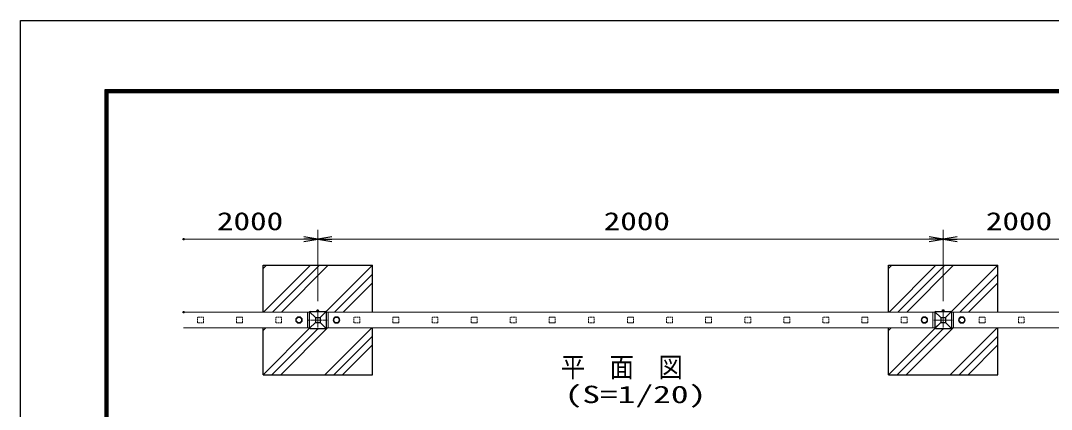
# Model space of a CAD drawing. Units: millimetres, scale not verified. Extents: x -4200 to 4200, y -2970 to 2970.
# Drawn here: x -4200 to -903, y 1728 to 2970 of the extents above; entities that cross this region are included whole.
import ezdxf
from ezdxf.enums import TextEntityAlignment as Align

# ---------------------------------------------------------------- set-up
doc = ezdxf.new("R2010")
doc.units = ezdxf.units.MM
doc.header["$LTSCALE"] = 10
doc.header["$PDMODE"] = 32
doc.header["$PDSIZE"] = 5
doc.linetypes.add('USER1', pattern=[0.375, 0.25, -0.125])
doc.linetypes.add('USER2', pattern=[1.125, 0.75, -0.125, 0.125, -0.125])
for name, color, linetype, lineweight in [('0-0_D-STR-TXT', 7, 'Continuous', 25), ('0-3_D-STR2', 7, 'Continuous', 13), ('0-4_D-STR3', 3, 'Continuous', 13), ('0-5_D-STR1', 1, 'Continuous', 25), ('0-6_D-BMK', 2, 'USER2', 13), ('0-7_D-STR-DIM', 7, 'Continuous', 13), ('0-8_0', 7, 'Continuous', 25), ('0-A_D-STR4', 7, 'Continuous', 25), ('0-D_D-TTL', 7, 'Continuous', 25)]:
    doc.layers.add(name, color=color, linetype=linetype, lineweight=lineweight)
doc.layers.add('0-9_Defpoints', color=8, linetype='Continuous')
doc.styles.add('ＭＳ ゴシック', font='')
doc.styles.get('ＭＳ ゴシック').set_extended_font_data('MS Gothic')

# ---------------------------------------------------------------- blocks, each defined once
blk = doc.blocks.new('DARROWS')
at = {"layer": '0-8_0'}
blk.add_line((0, 0), (-9.991, 0), dxfattribs=at)
blk.add_lwpolyline([(-10, -1.667), (0, 0), (-10, 1.667)], dxfattribs=at)

msp = doc.modelspace()

# ---------------------------------------------------------------- linework, layer by layer
at = {"layer": '0-3_D-STR2', "linetype": 'USER1'}
for p, q in [((-3614.93, 2023.16), (-3633.93, 2023.16)), ((-3633.93, 2004.16), (-3633.93, 2023.16)), ((-3614.93, 2004.16), (-3614.93, 2023.16)), ((-3489.93, 2023.16), (-3508.93, 2023.16)), ((-3508.93, 2004.16), (-3508.93, 2023.16)), ((-3489.93, 2004.16), (-3489.93, 2023.16)), ((-3364.93, 2023.16), (-3383.93, 2023.16)), ((-3383.93, 2004.16), (-3383.93, 2023.16)), ((-3364.93, 2004.16), (-3364.93, 2023.16)), ((-3114.93, 2023.16), (-3133.93, 2023.16)), ((-3133.93, 2004.16), (-3133.93, 2023.16)), ((-3114.93, 2004.16), (-3114.93, 2023.16)), ((-2989.93, 2023.16), (-3008.93, 2023.16)), ((-3008.93, 2004.16), (-3008.93, 2023.16)), ((-2989.93, 2004.16), (-2989.93, 2023.16)), ((-2864.93, 2023.16), (-2883.93, 2023.16)), ((-2883.93, 2004.16), (-2883.93, 2023.16)), ((-2864.93, 2004.16), (-2864.93, 2023.16)), ((-2739.93, 2023.16), (-2758.93, 2023.16)), ((-2758.93, 2004.16), (-2758.93, 2023.16)), ((-2739.93, 2004.16), (-2739.93, 2023.16)), ((-2614.93, 2023.16), (-2633.93, 2023.16)), ((-2633.93, 2004.16), (-2633.93, 2023.16)), ((-2614.93, 2004.16), (-2614.93, 2023.16)), ((-2489.93, 2023.16), (-2508.93, 2023.16)), ((-2508.93, 2004.16), (-2508.93, 2023.16)), ((-2489.93, 2004.16), (-2489.93, 2023.16)), ((-2364.93, 2023.16), (-2383.93, 2023.16)), ((-2383.93, 2004.16), (-2383.93, 2023.16)), ((-2364.93, 2004.16), (-2364.93, 2023.16)), ((-2239.93, 2023.16), (-2258.93, 2023.16)), ((-2258.93, 2004.16), (-2258.93, 2023.16)), ((-2239.93, 2004.16), (-2239.93, 2023.16)), ((-2114.93, 2023.16), (-2133.93, 2023.16)), ((-2133.93, 2004.16), (-2133.93, 2023.16)), ((-2114.93, 2004.16), (-2114.93, 2023.16)), ((-1989.93, 2023.16), (-2008.93, 2023.16)), ((-2008.93, 2004.16), (-2008.93, 2023.16)), ((-1989.93, 2004.16), (-1989.93, 2023.16)), ((-1864.93, 2023.16), (-1883.93, 2023.16)), ((-1883.93, 2004.16), (-1883.93, 2023.16)), ((-1864.93, 2004.16), (-1864.93, 2023.16)), ((-1739.93, 2023.16), (-1758.93, 2023.16)), ((-1758.93, 2004.16), (-1758.93, 2023.16)), ((-1739.93, 2004.16), (-1739.93, 2023.16)), ((-1614.93, 2023.16), (-1633.93, 2023.16)), ((-1633.93, 2004.16), (-1633.93, 2023.16)), ((-1614.93, 2004.16), (-1614.93, 2023.16)), ((-1489.93, 2023.16), (-1508.93, 2023.16)), ((-1508.93, 2004.16), (-1508.93, 2023.16)), ((-1489.93, 2004.16), (-1489.93, 2023.16)), ((-1364.93, 2023.16), (-1383.93, 2023.16)), ((-1383.93, 2004.16), (-1383.93, 2023.16)), ((-1364.93, 2004.16), (-1364.93, 2023.16)), ((-1133.93, 2023.16), (-1114.93, 2023.16)), ((-1133.93, 2004.16), (-1133.93, 2023.16)), ((-1114.93, 2004.16), (-1114.93, 2023.16)), ((-1008.93, 2023.16), (-989.93, 2023.16)), ((-1008.93, 2004.16), (-1008.93, 2023.16)), ((-989.93, 2004.16), (-989.93, 2023.16)), ((-3614.93, 2004.16), (-3633.93, 2004.16)), ((-3489.93, 2004.16), (-3508.93, 2004.16)), ((-3364.93, 2004.16), (-3383.93, 2004.16)), ((-3114.93, 2004.16), (-3133.93, 2004.16)), ((-2989.93, 2004.16), (-3008.93, 2004.16)), ((-2864.93, 2004.16), (-2883.93, 2004.16)), ((-2739.93, 2004.16), (-2758.93, 2004.16)), ((-2614.93, 2004.16), (-2633.93, 2004.16)), ((-2489.93, 2004.16), (-2508.93, 2004.16)), ((-2364.93, 2004.16), (-2383.93, 2004.16)), ((-2239.93, 2004.16), (-2258.93, 2004.16)), ((-2114.93, 2004.16), (-2133.93, 2004.16)), ((-1989.93, 2004.16), (-2008.93, 2004.16)), ((-1864.93, 2004.16), (-1883.93, 2004.16)), ((-1739.93, 2004.16), (-1758.93, 2004.16)), ((-1614.93, 2004.16), (-1633.93, 2004.16)), ((-1489.93, 2004.16), (-1508.93, 2004.16)), ((-1364.93, 2004.16), (-1383.93, 2004.16)), ((-1133.93, 2004.16), (-1114.93, 2004.16)), ((-1008.93, 2004.16), (-989.93, 2004.16))]:
    msp.add_line(p, q, dxfattribs=at)
at = {"layer": '0-3_D-STR2'}
for p, q in [((-3282.43, 1988.66), (-3678.33, 1988.66)), ((-1216.43, 1988.66), (-848.5, 1988.66))]:
    msp.add_line(p, q, dxfattribs=at)
for points in [[(-3282.43, 1988.66), (-3282.43, 2038.66), (-3678.33, 2038.66)], [(-1282.43, 1988.66), (-1282.43, 2038.66), (-3216.43, 2038.66)], [(-1282.43, 1988.66), (-3216.43, 1988.66), (-3216.43, 2038.66)], [(-1216.43, 1988.66), (-1216.43, 2038.66), (-848.5, 2038.66)]]:
    msp.add_lwpolyline(points, dxfattribs=at)
at = {"layer": '0-4_D-STR3'}
for p, q in [((-3309.43, 2023.46), (-3317.93, 2018.55)), ((-3317.93, 2018.55), (-3317.93, 2008.77)), ((-3309.43, 2023.46), (-3300.93, 2018.55)), ((-3300.93, 2018.55), (-3300.93, 2008.77)), ((-3282.43, 2038.66), (-3276.26, 2038.66)), ((-3216.43, 2038.66), (-3222.6, 2038.66)), ((-3189.43, 2023.46), (-3197.93, 2018.55)), ((-3197.93, 2018.55), (-3197.93, 2008.77)), ((-3189.43, 2023.46), (-3180.93, 2018.55)), ((-3180.93, 2018.55), (-3180.93, 2008.77)), ((-1309.43, 2023.46), (-1317.93, 2018.55)), ((-1317.93, 2018.55), (-1317.93, 2008.77)), ((-1309.43, 2023.46), (-1300.93, 2018.55)), ((-1300.93, 2018.55), (-1300.93, 2008.77)), ((-1282.43, 2038.66), (-1276.26, 2038.66)), ((-1216.43, 2038.66), (-1222.6, 2038.66)), ((-1189.43, 2023.46), (-1197.93, 2018.55)), ((-1197.93, 2018.55), (-1197.93, 2008.77)), ((-1189.43, 2023.46), (-1180.93, 2018.55)), ((-1180.93, 2018.55), (-1180.93, 2008.77)), ((-3309.43, 2003.86), (-3317.93, 2008.77)), ((-3309.43, 2003.86), (-3300.93, 2008.77)), ((-3282.43, 1988.66), (-3276.26, 1988.66)), ((-3216.43, 1988.66), (-3222.6, 1988.66)), ((-3189.43, 2003.86), (-3197.93, 2008.77)), ((-3189.43, 2003.86), (-3180.93, 2008.77)), ((-1309.43, 2003.86), (-1317.93, 2008.77)), ((-1309.43, 2003.86), (-1300.93, 2008.77)), ((-1282.43, 1988.66), (-1276.26, 1988.66)), ((-1216.43, 1988.66), (-1222.6, 1988.66)), ((-1189.43, 2003.86), (-1197.93, 2008.77)), ((-1189.43, 2003.86), (-1180.93, 2008.77))]:
    msp.add_line(p, q, dxfattribs=at)
for centre, radius in [((-3309.43, 2013.66), 10.5), ((-3309.43, 2013.66), 8.5), ((-3189.43, 2013.66), 10.5), ((-3189.43, 2013.66), 8.5), ((-1309.43, 2013.66), 10.5), ((-1309.43, 2013.66), 8.5), ((-1189.43, 2013.66), 10.5), ((-1189.43, 2013.66), 8.5)]:
    msp.add_circle(centre, radius, dxfattribs=at)
at = {"layer": '0-5_D-STR1'}
for p, q in [((-3276.43, 2037.66), (-3276.43, 1989.66)), ((-3275.55, 2039.78), (-3256.93, 2021.16)), ((-3273.43, 2040.66), (-3225.43, 2040.66)), ((-3256.93, 2021.16), (-3256.93, 2006.16)), ((-3256.93, 2021.16), (-3241.93, 2021.16)), ((-3241.93, 2021.16), (-3223.31, 2039.78)), ((-3241.93, 2021.16), (-3241.93, 2006.16)), ((-3222.43, 2037.66), (-3222.43, 1989.66)), ((-1276.43, 2037.66), (-1276.43, 1989.66)), ((-1275.55, 2039.78), (-1256.93, 2021.16)), ((-1273.43, 2040.66), (-1225.43, 2040.66)), ((-1256.93, 2021.16), (-1256.93, 2006.16)), ((-1256.93, 2021.16), (-1241.93, 2021.16)), ((-1241.93, 2021.16), (-1223.31, 2039.78)), ((-1241.93, 2021.16), (-1241.93, 2006.16)), ((-1222.43, 2037.66), (-1222.43, 1989.66)), ((-3275.55, 1987.54), (-3256.93, 2006.16)), ((-3273.43, 1986.66), (-3225.43, 1986.66)), ((-3256.93, 2006.16), (-3241.93, 2006.16)), ((-3223.31, 1987.54), (-3241.93, 2006.16)), ((-1275.55, 1987.54), (-1256.93, 2006.16)), ((-1273.43, 1986.66), (-1225.43, 1986.66)), ((-1256.93, 2006.16), (-1241.93, 2006.16)), ((-1223.31, 1987.54), (-1241.93, 2006.16))]:
    msp.add_line(p, q, dxfattribs=at)
for centre, start, end in [((-3273.43, 2037.66), 90, 180), ((-3225.43, 2037.66), 0, 90), ((-1273.43, 2037.66), 90, 180), ((-1225.43, 2037.66), 0, 90), ((-3273.43, 1989.66), 180, 270), ((-3225.43, 1989.66), 270, 0), ((-1273.43, 1989.66), 180, 270), ((-1225.43, 1989.66), 270, 0)]:
    msp.add_arc(centre, 3, start, end, dxfattribs=at)
at = {"layer": '0-6_D-BMK'}
for p, q in [((-3249.43, 2043.88), (-3249.43, 1983.43)), ((-1249.43, 2043.88), (-1249.43, 1983.43)), ((-3279.66, 2013.66), (-3219.21, 2013.66)), ((-1279.66, 2013.66), (-1219.21, 2013.66))]:
    msp.add_line(p, q, dxfattribs=at)
at = {"layer": '0-7_D-STR-DIM'}
for p, q in [((-3249.43, 2073.88), (-3249.43, 2301.83)), ((-3249.43, 2073.88), (-3249.43, 2301.83)), ((-1249.43, 2073.88), (-1249.43, 2301.83)), ((-1249.43, 2073.88), (-1249.43, 2301.83)), ((-3294.43, 2271.83), (-3678.33, 2271.83)), ((-3204.43, 2271.83), (-1294.43, 2271.83)), ((-1204.43, 2271.83), (-850.1, 2271.83))]:
    msp.add_line(p, q, dxfattribs=at)
at = {"layer": '0-9_Defpoints'}
for p in [(-3678.33, 2271.83), (-1249.43, 2271.83), (-3249.43, 2043.88), (-1249.43, 2043.88), (-3678.33, 2038.66)]:
    msp.add_point(p, dxfattribs=at)
at = {"layer": '0-A_D-STR4'}
for p, q in [((-3424.43, 2178.07), (-3413.84, 2188.66)), ((-3422.42, 2038.66), (-3272.42, 2188.66)), ((-3394.14, 2038.66), (-3244.14, 2188.66)), ((-3365.85, 2038.66), (-3215.85, 2188.66)), ((-3223.31, 2039.78), (-3074.43, 2188.66)), ((-3074.43, 2038.66), (-3074.43, 2188.66)), ((-1424.43, 2178.07), (-1413.84, 2188.66)), ((-1422.42, 2038.66), (-1272.42, 2188.66)), ((-1394.14, 2038.66), (-1244.14, 2188.66)), ((-1365.85, 2038.66), (-1215.85, 2188.66)), ((-1241.93, 2021.16), (-1074.43, 2188.66)), ((-1225.78, 2037.31), (-1074.43, 2188.66)), ((-1074.43, 2038.66), (-1074.43, 2188.66)), ((-3196.15, 2038.66), (-3074.43, 2160.37)), ((-1196.15, 2038.66), (-1074.43, 2160.37)), ((-3167.86, 2038.66), (-3074.43, 2132.09)), ((-1167.86, 2038.66), (-1074.43, 2132.09)), ((-3424.43, 1980.08), (-3415.85, 1988.66)), ((-3424.43, 1838.66), (-3424.43, 1988.66)), ((-3424.43, 1838.66), (-3275.55, 1987.54)), ((-3396.15, 1838.66), (-3248.15, 1986.66)), ((-3367.86, 1838.66), (-3217.86, 1988.66)), ((-3226.44, 1838.66), (-3076.44, 1988.66)), ((-3074.43, 1838.66), (-3074.43, 1988.66)), ((-1424.43, 1838.66), (-1256.93, 2006.16)), ((-1424.43, 1980.08), (-1415.85, 1988.66)), ((-1424.43, 1838.66), (-1424.43, 1988.66)), ((-1396.15, 1838.66), (-1248.15, 1986.66)), ((-1367.86, 1838.66), (-1217.86, 1988.66)), ((-1226.44, 1838.66), (-1076.44, 1988.66)), ((-1074.43, 1838.66), (-1074.43, 1988.66)), ((-3198.16, 1838.66), (-3074.43, 1962.39)), ((-1198.16, 1838.66), (-1074.43, 1962.39)), ((-3169.87, 1838.66), (-3074.43, 1934.1)), ((-1169.87, 1838.66), (-1074.43, 1934.1)), ((-3424.43, 1838.66), (-3074.43, 1838.66)), ((-1424.43, 1838.66), (-1074.43, 1838.66))]:
    msp.add_line(p, q, dxfattribs=at)
for points in [[(-3424.43, 2038.66), (-3424.43, 2188.66), (-3074.43, 2188.66)], [(-1424.43, 2038.66), (-1424.43, 2188.66), (-1074.43, 2188.66)]]:
    msp.add_lwpolyline(points, dxfattribs=at)
at = {"layer": '0-D_D-TTL', "color": 2}
msp.add_lwpolyline([(-4199.68, 2970.23), (4200.32, 2970.23), (4200.32, -2969.77), (-4199.68, -2969.77)], close=True, dxfattribs=at)
at = {"layer": '0-D_D-TTL'}
for points in [[(-3929.68, 2750.23), (3930.32, 2750.23), (3930.32, -2749.77), (-3929.68, -2749.77)], [(-3927.18, 2747.73), (3927.82, 2747.73), (3927.82, -2747.27), (-3927.18, -2747.27)], [(-3924.68, 2745.23), (3925.32, 2745.23), (3925.32, -2744.77), (-3924.68, -2744.77)], [(-3922.18, 2742.73), (3922.82, 2742.73), (3922.82, -2742.27), (-3922.18, -2742.27)], [(-3919.68, 2740.23), (3920.32, 2740.23), (3920.32, -2739.77), (-3919.68, -2739.77)]]:
    msp.add_lwpolyline(points, close=True, dxfattribs=at)

# ---------------------------------------------------------------- block references
at = {"layer": '0-7_D-STR-DIM', "xscale": 4.5, "yscale": 4.5}
for p in [(-3249.43, 2271.83), (-1249.43, 2271.83)]:
    msp.add_blockref('DARROWS', p, dxfattribs=at)
at = {"layer": '0-7_D-STR-DIM', "xscale": 4.5, "yscale": 4.5, "rotation": 180}
for p in [(-3249.43, 2271.83), (-1249.43, 2271.83)]:
    msp.add_blockref('DARROWS', p, dxfattribs=at)

# ---------------------------------------------------------------- texts
at = {"layer": '0-0_D-STR-TXT', "style": 'ＭＳ ゴシック'}
for s, height, width, p in [('平\u3000面\u3000図', 63.67, 0.9, (-2472.45, 1812)), ('(S=1/20)', 55.51, 1.5, (-2460.01, 1731.47))]:
    msp.add_text(s, height=height, dxfattribs=dict(at, width=width)).set_placement(p, align=Align.BOTTOM_LEFT)
at = {"layer": '0-7_D-STR-DIM', "style": 'ＭＳ ゴシック', "width": 1.35}
for p in [(-3571.88, 2283.23), (-2334.93, 2283.23), (-1112.77, 2283.23)]:
    msp.add_text('2000', height=57.7, dxfattribs=at).set_placement(p, align=Align.BOTTOM_LEFT)

doc.saveas('drawing.dxf')
